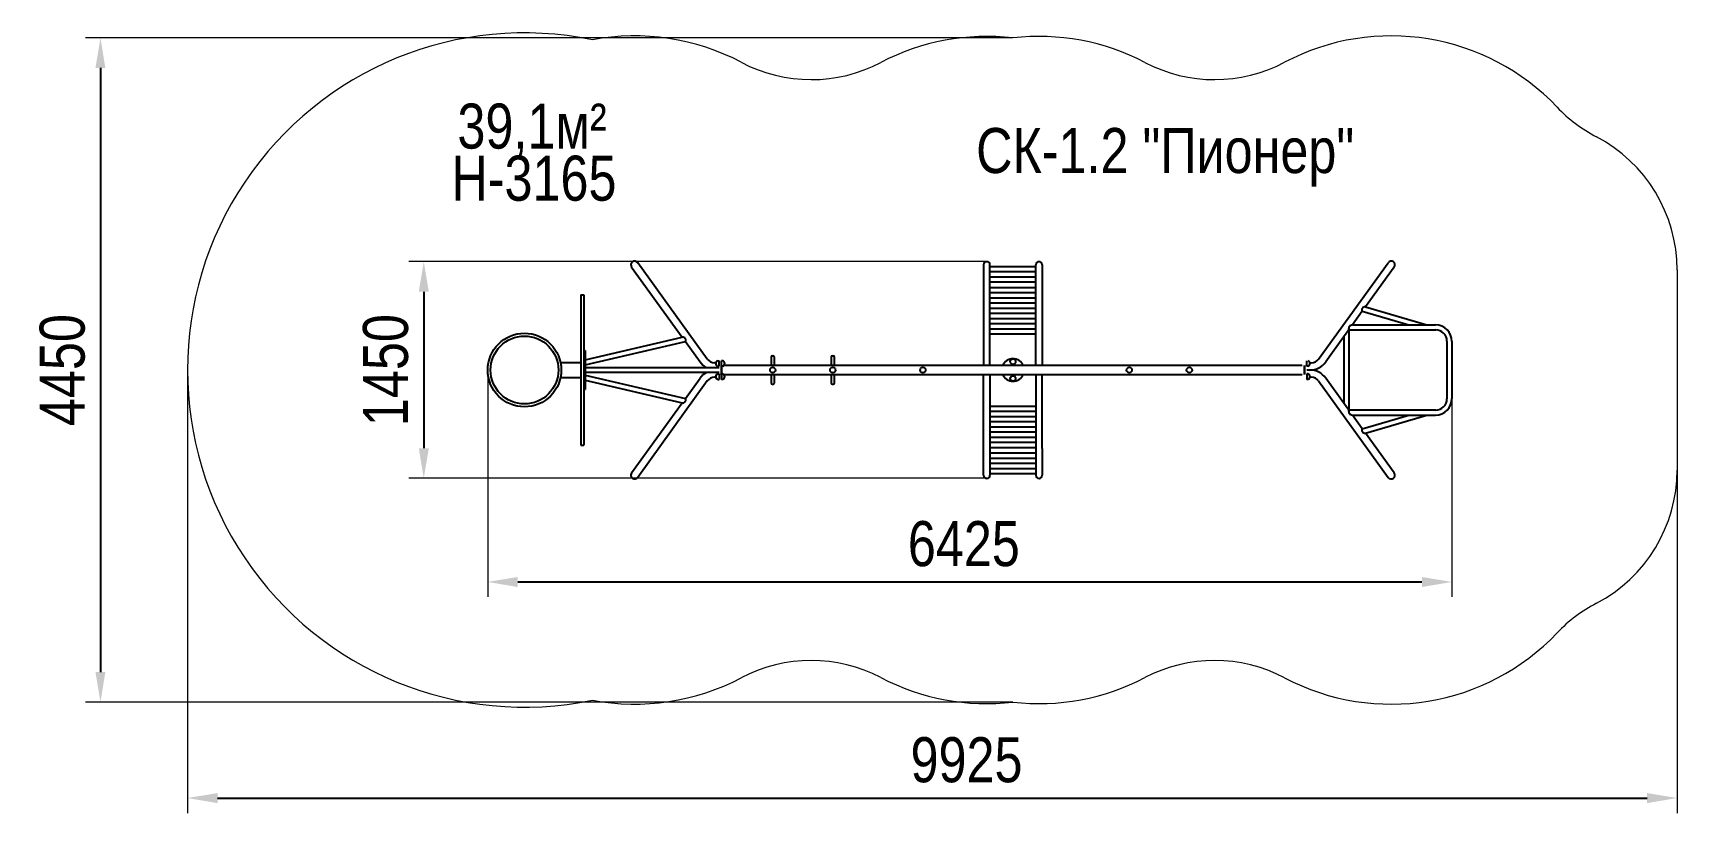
# Model space of a CAD drawing. Header units: millimetres. Extents: x -6326 to 4628, y -2677 to 2518.
import ezdxf

# ---------------------------------------------------------------- set-up
doc = ezdxf.new("R2010")
doc.units = ezdxf.units.MM
for name, color, linetype in [('DIKOM_АРТИКУЛ', 7, 'Continuous'), ('DIKOM_ЗОНА', 80, 'Continuous'), ('DIKOM_ОБЪЕКТ', 7, 'Continuous'), ('DIKOM_РАЗМЕР_ЗОНА', 7, 'Continuous'), ('DIKOM_РАЗМЕР_ОБЪЕКТА', 7, 'Continuous')]:
    doc.layers.add(name, color=color, linetype=linetype)
doc.styles.add('style1', font='arial.ttf', dxfattribs={"width": 0.8})
doc.dimstyles.new('1-50', dxfattribs={"dimtxt": 300, "dimasz": 200, "dimexe": 100, "dimexo": 0, "dimgap": 100, "dimtad": 1, "dimdec": 0, "dimtxsty": 'style1', "dimcen": 0, "dimclrd": 7, "dimclre": 7, "dimadec": 1, "dimazin": 2, "dimtfac": 1, "dimtdec": 0, "dimtmove": 0, "dimatfit": 3, "dimfxl": 0, "dimlwd": 25, "dimlwe": 18, "dimarcsym": 0})

# ---------------------------------------------------------------- blocks, each defined once
blk = doc.blocks.new('*D0')
at = {"layer": 'Defpoints', "color": 0, "transparency": 16777216}
for p in [(-3296, 273), (3128, 273), (3128, -1138)]:
    blk.add_point(p, dxfattribs=at)
at = {"layer": 'DIKOM_РАЗМЕР_ОБЪЕКТА', "color": 7, "lineweight": 18, "transparency": 16777216}
for p, q in [((-3296, 273), (-3296, -1238)), ((3128, 273), (3128, -1238))]:
    blk.add_line(p, q, dxfattribs=at)
at = {"layer": 'DIKOM_РАЗМЕР_ОБЪЕКТА', "color": 7, "lineweight": 25, "transparency": 16777216}
blk.add_line((-3096, -1138), (2928, -1138), dxfattribs=at)
at = {"layer": 'DIKOM_РАЗМЕР_ОБЪЕКТА', "color": 7, "transparency": 16777216}
for points in [[(-3096, -1105), (-3096, -1172), (-3296, -1138)], [(2928, -1105), (2928, -1172), (3128, -1138)]]:
    blk.add_solid(points, dxfattribs=at)
at = {"layer": 'DIKOM_РАЗМЕР_ОБЪЕКТА', "color": 0, "transparency": 16777216, "insert": (-124, -885), "char_height": 300, "attachment_point": 5, "style": 'style1'}
blk.add_mtext('6425', dxfattribs=at)
blk = doc.blocks.new('*D1')
at = {"layer": 'Defpoints', "color": 0, "transparency": 16777216}
for p in [(-5296, 273), (4628, 273), (4628, -2577)]:
    blk.add_point(p, dxfattribs=at)
at = {"layer": 'DIKOM_РАЗМЕР_ЗОНА', "color": 7, "lineweight": 18, "transparency": 16777216}
for p, q in [((-5296, 273), (-5296, -2677)), ((4628, 273), (4628, -2677))]:
    blk.add_line(p, q, dxfattribs=at)
at = {"layer": 'DIKOM_РАЗМЕР_ЗОНА', "color": 7, "lineweight": 25, "transparency": 16777216}
blk.add_line((-5096, -2577), (4428, -2577), dxfattribs=at)
at = {"layer": 'DIKOM_РАЗМЕР_ЗОНА', "color": 7, "transparency": 16777216}
for points in [[(-5096, -2544), (-5096, -2611), (-5296, -2577)], [(4428, -2544), (4428, -2611), (4628, -2577)]]:
    blk.add_solid(points, dxfattribs=at)
at = {"layer": 'DIKOM_РАЗМЕР_ЗОНА', "color": 0, "transparency": 16777216, "insert": (-106, -2324), "char_height": 300, "attachment_point": 5, "style": 'style1'}
blk.add_mtext('9925', dxfattribs=at)
blk = doc.blocks.new('*D2')
at = {"layer": 'Defpoints', "color": 0, "transparency": 16777216}
for p in [(29, 995), (-3722, -448), (29, -448)]:
    blk.add_point(p, dxfattribs=at)
at = {"layer": 'DIKOM_РАЗМЕР_ОБЪЕКТА', "color": 7, "lineweight": 18, "transparency": 16777216}
for p, q in [((29, 995), (-3822, 995)), ((29, -448), (-3822, -448))]:
    blk.add_line(p, q, dxfattribs=at)
at = {"layer": 'DIKOM_РАЗМЕР_ОБЪЕКТА', "color": 7, "lineweight": 25, "transparency": 16777216}
blk.add_line((-3722, 795), (-3722, -248), dxfattribs=at)
at = {"layer": 'DIKOM_РАЗМЕР_ОБЪЕКТА', "color": 7, "transparency": 16777216}
for points in [[(-3755, 795), (-3688, 795), (-3722, 995)], [(-3755, -248), (-3688, -248), (-3722, -448)]]:
    blk.add_solid(points, dxfattribs=at)
at = {"layer": 'DIKOM_РАЗМЕР_ОБЪЕКТА', "color": 0, "transparency": 16777216, "insert": (-3975, 273), "char_height": 300, "attachment_point": 5, "rotation": 90, "style": 'style1'}
blk.add_mtext('1450', dxfattribs=at)
blk = doc.blocks.new('*D3')
at = {"layer": 'Defpoints', "color": 0, "transparency": 16777216}
for p in [(203, 2485), (-5876, -1938), (203, -1938)]:
    blk.add_point(p, dxfattribs=at)
at = {"layer": 'DIKOM_РАЗМЕР_ЗОНА', "color": 7, "lineweight": 18, "transparency": 16777216}
for p, q in [((203, 2485), (-5976, 2485)), ((203, -1938), (-5976, -1938))]:
    blk.add_line(p, q, dxfattribs=at)
at = {"layer": 'DIKOM_РАЗМЕР_ЗОНА', "color": 7, "lineweight": 25, "transparency": 16777216}
blk.add_line((-5876, 2285), (-5876, -1738), dxfattribs=at)
at = {"layer": 'DIKOM_РАЗМЕР_ЗОНА', "color": 7, "transparency": 16777216}
for points in [[(-5909, 2285), (-5843, 2285), (-5876, 2485)], [(-5909, -1738), (-5843, -1738), (-5876, -1938)]]:
    blk.add_solid(points, dxfattribs=at)
at = {"layer": 'DIKOM_РАЗМЕР_ЗОНА', "color": 0, "transparency": 16777216, "insert": (-6129, 273), "char_height": 300, "attachment_point": 5, "rotation": 90, "style": 'style1'}
blk.add_mtext('4450', dxfattribs=at)

msp = doc.modelspace()

# ---------------------------------------------------------------- linework, layer by layer
at = {"layer": 'DIKOM_ЗОНА', "color": 3, "lineweight": 15}
msp.add_line((4627.9, 939.7), (4627.9, -393.1), dxfattribs=at)
for centre, radius, start, end in [((-3051, 273.3), 2245, 78.36203, 281.63797), ((-2317, 973.5), 1524.8, 62.21997, 100.62405), ((29, 973.8), 1521, 83.43107, 117.63289), ((377, 973.8), 1521, 62.36711, 96.56893), ((2723, 973.5), 1524.8, 43.54399, 117.78003), ((-1140.3, 3207.3), 1000, 242.21997, 297.63289), ((1546.3, 3207.3), 1000, 242.36711, 297.78003), ((4553.1, 2712.8), 1000, 223.54399, 242.44631), ((3627.9, 939.7), 1000, 0, 62.44631), ((3627.9, -393.1), 1000, 297.55369, 0), ((4553.1, -2166.2), 1000, 117.55369, 136.45601), ((2723, -426.9), 1524.8, 242.21997, 316.45601), ((-1140.3, -2660.7), 1000, 62.36711, 117.78003), ((1546.3, -2660.7), 1000, 62.21997, 117.63289), ((-2317, -426.9), 1524.8, 259.37595, 297.78003), ((29, -427.2), 1521, 242.36711, 276.56893), ((377, -427.2), 1521, 263.43107, 297.63289)]:
    msp.add_arc(centre, radius, start, end, dxfattribs=at)
at = {"layer": 'DIKOM_ОБЪЕКТ'}
for p, q in [((-1833.3, 346.2), (-2296.9, 988)), ((2239.3, 346.2), (2702.9, 988)), ((-2337.1, 959), (-1999.6, 491.8)), ((8, 973.8), (8, 303.3)), ((50, 303.3), (50, 973.8)), ((50, 962.3), (356, 962.3)), ((50, 928.8), (356, 928.8)), ((50, 893.1), (356, 893.1)), ((356, 303.3), (356, 973.8)), ((398, 973.8), (398, 303.3)), ((2743.1, 959), (2551, 693.1)), ((-2676, 773.3), (-2676, -226.7)), ((-2676, 773.3), (-2655, 773.3)), ((-2655, 773.3), (-2655, -226.7)), ((50, 859.6), (356, 859.6)), ((50, 823.8), (356, 823.8)), ((50, 790.3), (356, 790.3)), ((50, 754.5), (356, 754.5)), ((50, 721), (356, 721)), ((50, 685.3), (356, 685.3)), ((2530.2, 664.2), (2464.5, 573.3)), ((2530.2, 664.2), (2841.7, 573.3)), ((2551, 693.1), (2961.2, 573.3)), ((50, 652.3), (356, 652.3)), ((50, 616), (356, 616)), ((50, 582.5), (356, 582.5)), ((2464.5, 573.3), (3017.9, 573.3)), ((-2647, 341.9), (-1999.6, 491.8)), ((-2647, 307.5), (-1978.4, 462.3)), ((-1978.4, 462.3), (-1880.8, 327.2)), ((50, 546.8), (356, 546.8)), ((50, 513.3), (356, 513.3)), ((2405.6, 491.8), (2286.8, 327.2)), ((2440.3, 539.8), (2405.6, 491.8)), ((2406.8, 493.4), (2406.8, 53.2)), ((2440.3, 539.8), (3019.4, 539.8)), ((2440.3, 539.8), (2440.3, 6.8)), ((3094.4, 464.8), (3094.4, 81.8)), ((3127.9, 463.3), (3127.9, 83.3)), ((-2655, 403.3), (-2647, 403.3)), ((-2647, 403.3), (-2647, 143.3)), ((-2647, 365), (-2647, 331.5)), ((-1763.4, 335.5), (-1755, 335.5)), ((-1755, 299.5), (-1755, 335.5)), ((-1739, 299.5), (-1739, 335.5)), ((-1730.6, 335.5), (-1739, 335.5)), ((-1407.4, 360.3), (-1407.4, 303.3)), ((-1399.4, 368.3), (-1394.4, 368.3)), ((-1386.4, 303.3), (-1386.4, 360.3)), ((-1007.4, 360.3), (-1007.4, 303.3)), ((-999.4, 368.3), (-994.4, 368.3)), ((-986.4, 303.3), (-986.4, 360.3)), ((2161, 299.5), (2161, 335.5)), ((-2811.2, 323.3), (-2676, 323.3)), ((-2811.2, 223.3), (-2676, 223.3)), ((-2647, 290), (-1755, 290)), ((-1755, 256.5), (-2647, 256.5)), ((-2647, 239.1), (-1978.4, 84.3)), ((-1978.4, 84.3), (-1880.8, 219.4)), ((-1776.6, 321.3), (-1784.7, 321.3)), ((-1776.6, 225.3), (-1784.7, 225.3)), ((-1763.4, 299.5), (-1755, 299.5)), ((-1763.4, 247.1), (-1755, 247.1)), ((-1755, 247.1), (-1755, 211.1)), ((-1739, 303.3), (-1739, 243.3)), ((-1739, 243.3), (-1739, 303.3)), ((-1739, 303.3), (-1739, 243.3)), ((-1730.6, 299.5), (-1739, 299.5)), ((-1739, 247.1), (-1739, 211.1)), ((-1730.6, 247.1), (-1739, 247.1)), ((2129.5, 303.3), (-1723.5, 303.3)), ((-1723.5, 243.3), (-1373.5, 243.3)), ((-1407.4, 243.3), (-1407.4, 186.3)), ((-1386.4, 186.3), (-1386.4, 243.3)), ((-1373.5, 243.3), (-1015, 243.3)), ((-1020.5, 243.3), (2129.5, 243.3)), ((-1007.4, 243.3), (-1007.4, 186.3)), ((-986.4, 186.3), (-986.4, 243.3)), ((8, -249.5), (8, 243.3)), ((50, 243.3), (50, -249.5)), ((227, 243.3), (2129.5, 243.3)), ((356, 243.3), (356, -249.5)), ((398, -249.5), (398, 243.3)), ((2145, 243.3), (2145, 303.3)), ((2145, 303.3), (2145, 243.3)), ((2169.4, 299.5), (2161, 299.5)), ((2181.4, 273.3), (2161, 273.3)), ((2161, 247.1), (2161, 211.1)), ((2169.4, 247.1), (2161, 247.1)), ((2182.6, 321.3), (2190.7, 321.3)), ((2190.7, 225.3), (2182.6, 225.3)), ((2405.6, 54.8), (2286.8, 219.4)), ((-2655, 143.3), (-2647, 143.3)), ((-2647, 204.7), (-1999.6, 54.8)), ((-1833.3, 200.4), (-2296.9, -441.4)), ((-1763.4, 211.1), (-1755, 211.1)), ((-1730.6, 211.1), (-1739, 211.1)), ((-1399.4, 178.3), (-1394.4, 178.3)), ((-999.4, 178.3), (-994.4, 178.3)), ((2169.4, 211.1), (2161, 211.1)), ((2239.3, 200.4), (2702.9, -441.4)), ((-2337.1, -412.4), (-1999.6, 54.8)), ((50, 33.3), (356, 33.3)), ((2440.3, 6.8), (2405.6, 54.8)), ((3019.4, 6.8), (2440.3, 6.8)), ((50, -0.2), (356, -0.2)), ((50, -35.9), (356, -35.9)), ((50, -69.4), (356, -69.4)), ((50, -105.7), (356, -105.7)), ((2464.5, -26.7), (3017.9, -26.7)), ((2530.2, -117.6), (2464.5, -26.7)), ((2530.2, -117.6), (2841.7, -26.7)), ((2551, -146.5), (2961.2, -26.7)), ((50, -138.7), (356, -138.7)), ((50, -174.5), (356, -174.5)), ((50, -208), (356, -208)), ((2743.1, -412.4), (2551, -146.5)), ((-2676, -226.7), (-2655, -226.7)), ((8, -427.2), (8, -249.5)), ((50, -243.7), (356, -243.7)), ((50, -249.5), (50, -427.2)), ((50, -277.2), (356, -277.2)), ((50, -313), (356, -313)), ((356, -249.5), (356, -427.2)), ((398, -249.5), (398, -427.2)), ((50, -346.5), (356, -346.5)), ((50, -382.2), (356, -382.2)), ((50, -415.7), (356, -415.7))]:
    msp.add_line(p, q, dxfattribs=at)
for centre, radius in [((-3051, 273.3), 245), ((-3051, 273.3), 225.8), ((203, 329.1), 18), ((-1397, 273.3), 18), ((-997, 273.3), 18), ((-397, 273.3), 18), ((203, 217.5), 18), ((203, 217.5), 18), ((978.3, 273.3), 18), ((1378.2, 273.3), 18)]:
    msp.add_circle(centre, radius, dxfattribs=at)
for centre, radius, start, end in [((-2317, 973.5), 24.8, 35.84083, 215.84083), ((29, 973.8), 21, 0, 180), ((377, 973.8), 21, 0, 180), ((2723, 973.5), 24.8, 324.15917, 144.15917), ((2546.4, 674.5), 19.1, 75.89334, 212.42499), ((2466, 546.8), 26.6, 93.15185, 195.16649), ((3017.9, 463.3), 110, 0, 90), ((-1995.6, 472.3), 19.9, 329.85664, 101.82503), ((3019.4, 464.8), 75, 0, 90), ((-1784.7, 381.3), 60, 215.84083, 270), ((-1758.3, 317.5), 18.7, 105.67533, 254.32467), ((-1735.7, 317.5), 18.7, 285.67533, 74.32467), ((-1399.4, 360.3), 8, 90, 180), ((-1394.4, 360.3), 8, 0, 90), ((-999.4, 360.3), 8, 90, 180), ((-994.4, 360.3), 8, 0, 90), ((203, 273.3), 75, 23.57818, 156.42182), ((2164.3, 317.5), 18.7, 285.67533, 74.32467), ((2190.7, 381.3), 60, 270, 324.15917), ((-1775.4, 403.3), 130, 215.84083, 240.593), ((-1775.4, 143.3), 130, 119.407, 144.15917), ((-1784.7, 165.3), 60, 90, 144.15917), ((-1758.3, 229.1), 18.7, 105.67533, 254.32467), ((-1735.7, 229.1), 18.7, 285.67533, 74.32467), ((203, 273.3), 75, 203.57818, 336.42182), ((2164.3, 229.1), 18.7, 285.67533, 74.32467), ((2181.4, 403.3), 130, 270, 324.15917), ((2181.4, 143.3), 130, 35.84083, 90), ((2190.7, 165.3), 60, 35.84083, 90), ((-1399.4, 186.3), 8, 180, 270), ((-1394.4, 186.3), 8, 270, 0), ((-999.4, 186.3), 8, 180, 270), ((-994.4, 186.3), 8, 270, 0), ((-1995.6, 74.3), 19.9, 258.17497, 30.14336), ((2466, -0.2), 26.6, 164.83351, 266.84815), ((3017.9, 83.3), 110, 270, 0), ((3019.4, 81.8), 75, 270, 0), ((2546.4, -127.9), 19.1, 147.57501, 284.10666), ((-2317, -426.9), 24.8, 144.15917, 324.15917), ((29, -427.2), 21, 180, 0), ((377, -427.2), 21, 180, 0), ((2723, -426.9), 24.8, 215.84083, 35.84083)]:
    msp.add_arc(centre, radius, start, end, dxfattribs=at)

# ---------------------------------------------------------------- texts
at = {"layer": 'DIKOM_АРТИКУЛ', "color": 7, "linetype": 'Continuous', "lineweight": 15, "insert": (-42, 1884.9), "char_height": 300, "attachment_point": 1, "style": 'style1'}
msp.add_mtext_dynamic_manual_height_columns('СК-1.2 "Пионер"', width=6012.174, gutter_width=12.5, heights=[0], dxfattribs=at)
at = {"layer": 'DIKOM_РАЗМЕР_ОБЪЕКТА', "char_height": 300, "attachment_point": 1, "style": 'style1'}
for s, insert in [('39,1м²', (-3497.7, 2047.9)), ('H-3165', (-3537.7, 1700.7))]:
    msp.add_mtext_dynamic_manual_height_columns(s, width=4694.74, gutter_width=12.5, heights=[0], dxfattribs=dict(at, insert=insert))

# ---------------------------------------------------------------- dimensions: what is measured, and where the dimension line sits
at = {"layer": 'DIKOM_РАЗМЕР_ЗОНА'}
dim = msp.add_linear_dim(base=(-5876, -1938.3), p1=(203, 2484.9), p2=(203, -1938.3), angle=90, text='4450', dimstyle='1-50', dxfattribs=at)
dim.commit()
dim.dimension.update_dxf_attribs({"geometry": '*D3', "text_midpoint": (-5876, 273.3), "dimtype": 160})
dim = msp.add_linear_dim(base=(4627.9, -2577.4), p1=(-5296, 273.3), p2=(4627.9, 273.3), text='9925', dimstyle='1-50', dxfattribs=at)
dim.commit()
dim.dimension.update_dxf_attribs({"geometry": '*D1', "text_midpoint": (-105.9, -2577.4), "dimtype": 160})
at = {"layer": 'DIKOM_РАЗМЕР_ОБЪЕКТА'}
dim = msp.add_linear_dim(base=(-3721.8, -448.2), p1=(29, 994.8), p2=(29, -448.2), angle=90, text='1450', dimstyle='1-50', dxfattribs=at)
dim.commit()
dim.dimension.update_dxf_attribs({"geometry": '*D2', "text_midpoint": (-3721.8, 273.3), "dimtype": 160})
dim = msp.add_linear_dim(base=(3127.9, -1138.3), p1=(-3296, 273.4), p2=(3127.9, 273.3), text='6425', dimstyle='1-50', dxfattribs=at)
dim.commit()
dim.dimension.update_dxf_attribs({"geometry": '*D0', "text_midpoint": (-124.1, -1138.3), "dimtype": 160})

doc.saveas('drawing.dxf')
